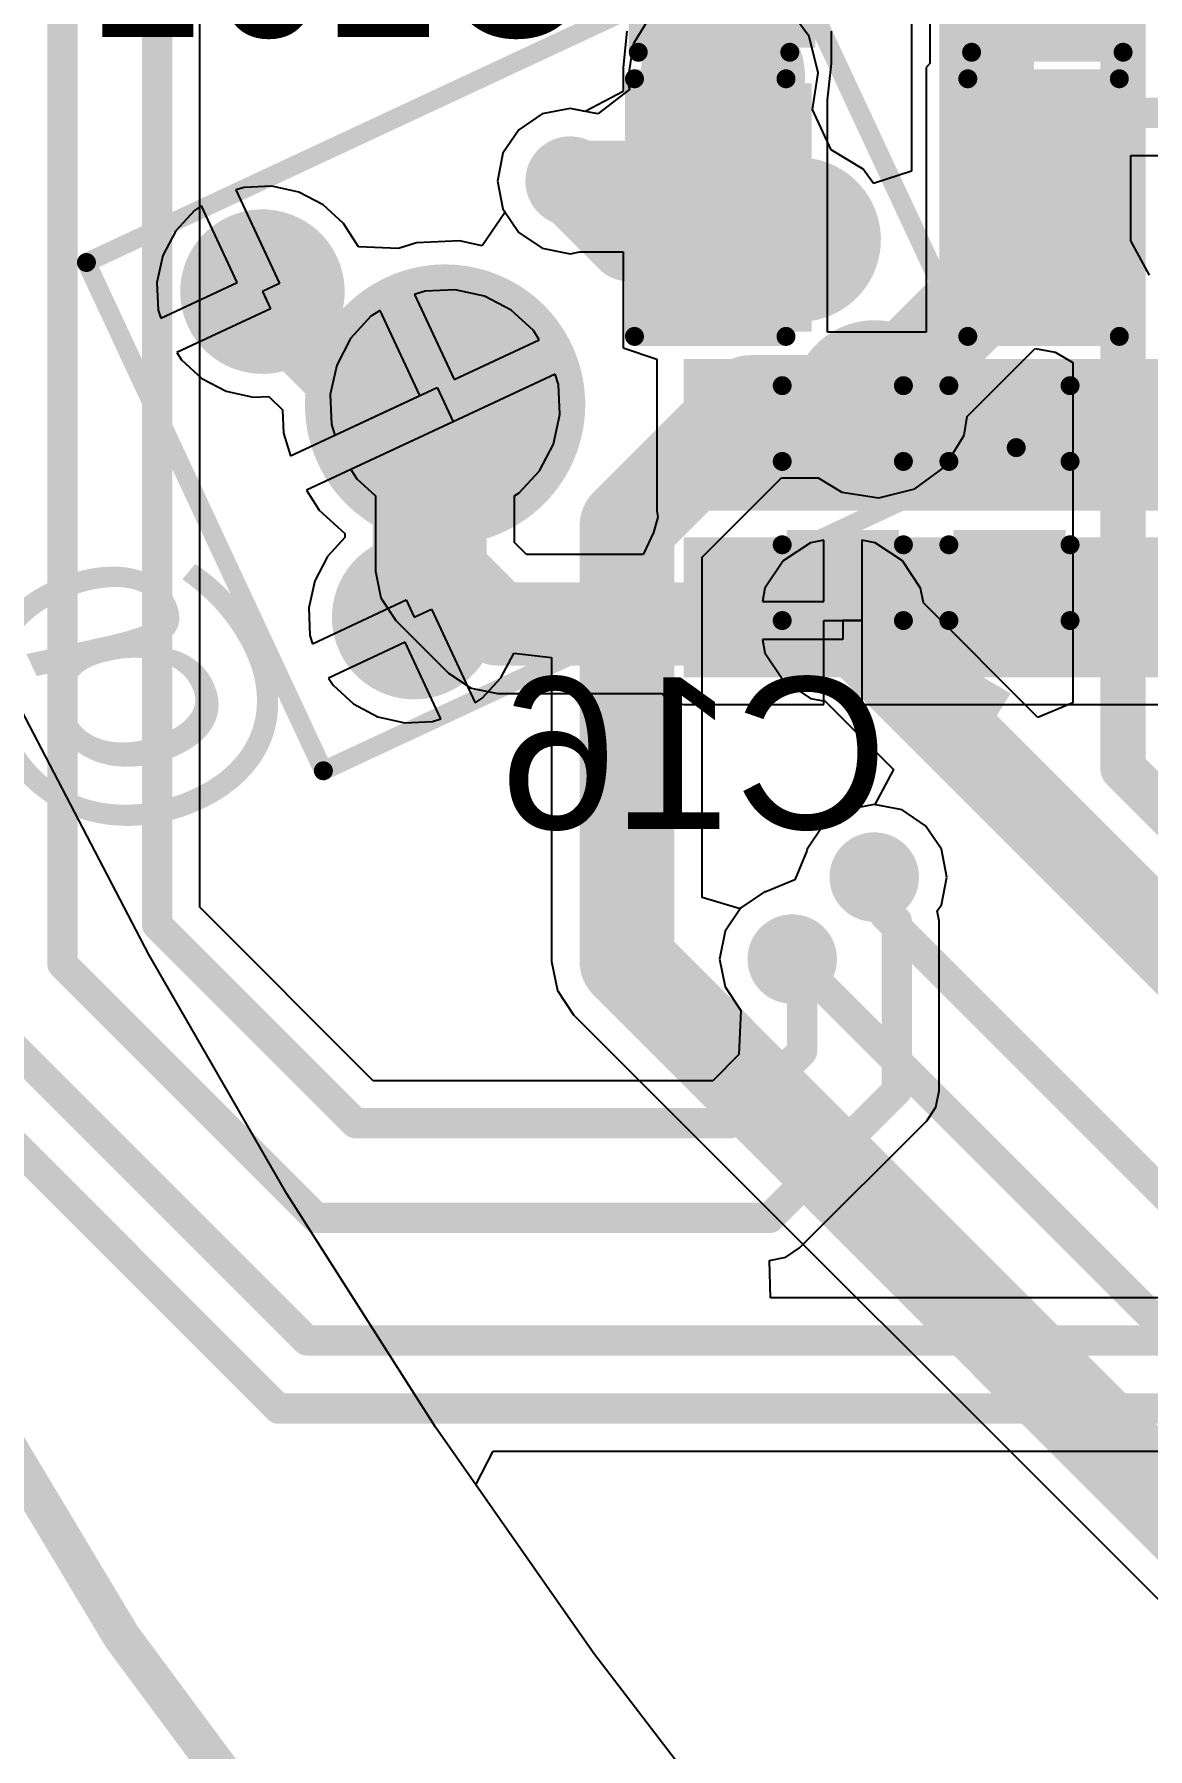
# Model space of a CAD drawing. Header units: millimetres. Extents: x -0.71 to 2.98, y -0.65 to 2.9.
# Drawn here: x -0.2945 to -0.0005, y 0.1132 to 0.5657 of the extents above; entities that cross this region are included whole.
import ezdxf

# ---------------------------------------------------------------- set-up
doc = ezdxf.new("R2010")
doc.units = ezdxf.units.MM
doc.header["$MEASUREMENT"] = 0
for name, color, linetype in [('BottomLayer', 5, 'Continuous'), ('BottomOverlay', 54, 'Continuous'), ('BottomPaste', 16, 'Continuous'), ('BottomSolder', 6, 'Continuous'), ('Mechanical2', 216, 'Continuous'), ('PadHoleLayer', 156, 'Continuous'), ('TopLayer', 1, 'Continuous'), ('TopOverlay', 2, 'Continuous'), ('TopPaste', 8, 'Continuous'), ('TopSolder', 216, 'Continuous'), ('ViaHoleLayer', 16, 'Continuous')]:
    doc.layers.add(name, color=color, linetype=linetype)
doc.styles.add('Arial', font='', dxfattribs={"height": 0.2})
doc.styles.get('Arial').set_extended_font_data('Arial')

# ---------------------------------------------------------------- blocks, each defined once
blk = doc.blocks.new('SPM0687LR5H_1_184')
at = {"layer": 'BottomSolder'}
h = blk.add_hatch(color=6, dxfattribs=at)
edge = h.paths.add_edge_path()
edge.add_arc((0, -0.0359448), 0.004, 0, 360)
at = {"layer": 'PadHoleLayer'}
h = blk.add_hatch(color=156, dxfattribs=at)
edge = h.paths.add_edge_path()
edge.add_arc((0, -0.0359448), 0.0201771, 0, 360)
at = {"layer": 'TopLayer'}
h = blk.add_hatch(color=1, dxfattribs=at)
edge = h.paths.add_edge_path()
edge.add_arc((-0.0474016, 0.0670473), 0.0177165, 0, 360)
h = blk.add_hatch(color=1, dxfattribs=at)
edge = h.paths.add_edge_path()
edge.add_arc((0, 0.0670473), 0.0177165, 0, 360)
h = blk.add_hatch(color=1, dxfattribs=at)
edge = h.paths.add_edge_path()
edge.add_arc((0.0474016, 0.0670473), 0.0177165, 0, 360)
h = blk.add_hatch(color=1, dxfattribs=at)
edge = h.paths.add_edge_path()
edge.add_arc((0, -0.0359448), 0.0329921, 0, 360)
h = blk.add_hatch(color=1, dxfattribs=at)
edge = h.paths.add_edge_path()
edge.add_arc((-0.0474016, -0.0670472), 0.0177165, 0, 360)
h = blk.add_hatch(color=1, dxfattribs=at)
edge = h.paths.add_edge_path()
edge.add_arc((0.0474016, -0.0670472), 0.0177165, 0, 360)
at = {"layer": 'TopPaste'}
h = blk.add_hatch(color=8, dxfattribs=at)
edge = h.paths.add_edge_path()
edge.add_arc((-0.0474016, 0.0670473), 0.0177165, 0, 360)
h = blk.add_hatch(color=8, dxfattribs=at)
edge = h.paths.add_edge_path()
edge.add_arc((0, 0.0670473), 0.0177165, 0, 360)
h = blk.add_hatch(color=8, dxfattribs=at)
edge = h.paths.add_edge_path()
edge.add_arc((0.0474016, 0.0670473), 0.0177165, 0, 360)
h = blk.add_hatch(color=8, dxfattribs=at)
edge = h.paths.add_edge_path()
edge.add_arc((-0.0474016, -0.0670472), 0.0177165, 0, 360)
h = blk.add_hatch(color=8, dxfattribs=at)
edge = h.paths.add_edge_path()
edge.add_arc((0.0474016, -0.0670472), 0.0177165, 0, 360)
at = {"layer": 'TopSolder'}
h = blk.add_hatch(color=216, dxfattribs=at)
edge = h.paths.add_edge_path()
edge.add_arc((-0.0474016, 0.0670473), 0.0217165, 0, 360)
h = blk.add_hatch(color=216, dxfattribs=at)
edge = h.paths.add_edge_path()
edge.add_arc((0, 0.0670473), 0.0217165, 0, 360)
h = blk.add_hatch(color=216, dxfattribs=at)
edge = h.paths.add_edge_path()
edge.add_arc((0.0474016, 0.0670473), 0.0217165, 0, 360)
h = blk.add_hatch(color=216, dxfattribs=at)
edge = h.paths.add_edge_path()
edge.add_arc((0, -0.0359448), 0.0369921, 0, 360)
h = blk.add_hatch(color=216, dxfattribs=at)
edge = h.paths.add_edge_path()
edge.add_arc((-0.0474016, -0.0670472), 0.0217165, 0, 360)
h = blk.add_hatch(color=216, dxfattribs=at)
edge = h.paths.add_edge_path()
edge.add_arc((0.0474016, -0.0670472), 0.0217165, 0, 360)
at = {"layer": 'TopOverlay', "const_width": 0.005}
for points in [[(-0.0740157, 0.0959134), (0.0740157, 0.0959133)], [(-0.0740157, -0.1059134), (-0.0740157, 0.0959134)], [(0.0740156, -0.1059134), (0.0740157, 0.0959133)], [(-0.08, 0.07), (-0.085, 0.075)], [(-0.0849999, 0.065), (-0.085, 0.075)], [(-0.0849999, 0.065), (-0.08, 0.07)], [(-0.0740157, -0.1059134), (0.0740156, -0.1059134)]]:
    blk.add_lwpolyline(points, dxfattribs=at)
at = {"layer": 'TopOverlay', "const_width": 0.0025}
for points in [[(-0.0752657, 0.0959134, 1), (-0.0727657, 0.0959134, 1)], [(-0.0752657, 0.0959134, 1), (-0.0727657, 0.0959134, 1)], [(0.0727657, 0.0959133, 1), (0.0752657, 0.0959133, 1)], [(0.0727657, 0.0959133, 1), (0.0752657, 0.0959133, 1)], [(-0.08625, 0.075, 1), (-0.08375, 0.075, 1)], [(-0.08625, 0.075, 1), (-0.08375, 0.075, 1)], [(-0.08125, 0.07, 1), (-0.07875, 0.07, 1)], [(-0.08125, 0.07, 1), (-0.07875, 0.07, 1)], [(-0.0862499, 0.065, 1), (-0.0837499, 0.065, 1)], [(-0.0862499, 0.065, 1), (-0.0837499, 0.065, 1)], [(-0.0752657, -0.1059134, 1), (-0.0727657, -0.1059134, 1)], [(-0.0752657, -0.1059134, 1), (-0.0727657, -0.1059134, 1)], [(0.0727656, -0.1059134, 1), (0.0752656, -0.1059134, 1)], [(0.0727656, -0.1059134, 1), (0.0752656, -0.1059134, 1)]]:
    blk.add_lwpolyline(points, format="xyb", close=True, dxfattribs=at)
blk = doc.blocks.new('CAP_0805_B_201')
at = {"layer": 'BottomLayer'}
for points in [[(-0.06, 0.03), (-0.02, 0.03), (-0.02, -0.03), (-0.06, -0.03)], [(0.02, 0.03), (0.06, 0.03), (0.06, -0.03), (0.02, -0.03)]]:
    blk.add_hatch(color=5, dxfattribs=at).paths.add_polyline_path(points)
at = {"layer": 'BottomPaste'}
for points in [[(-0.06, 0.03), (-0.02, 0.03), (-0.02, -0.03), (-0.06, -0.03)], [(0.02, 0.03), (0.06, 0.03), (0.06, -0.03), (0.02, -0.03)]]:
    blk.add_hatch(color=16, dxfattribs=at).paths.add_polyline_path(points)
at = {"layer": 'BottomSolder'}
for points in [[(-0.0627559, 0.0327559), (-0.0172441, 0.0327559), (-0.0172441, -0.0327559), (-0.0627559, -0.0327559)], [(0.0172441, 0.0327559), (0.0627559, 0.0327559), (0.0627559, -0.0327559), (0.0172441, -0.0327559)]]:
    blk.add_hatch(color=6, dxfattribs=at).paths.add_polyline_path(points)
at = {"layer": 'BottomOverlay', "const_width": 0.005}
for points in [[(-0.064, 0.034), (-0.064, -0.034)], [(-0.024, 0.034), (-0.064, 0.034)], [(0.064, 0.034), (0.024, 0.034)], [(0.064, 0.034), (0.064, -0.034)], [(-0.024, -0.034), (-0.064, -0.034)], [(0.064, -0.034), (0.024, -0.034)]]:
    blk.add_lwpolyline(points, dxfattribs=at)
at = {"layer": 'BottomOverlay', "const_width": 0.0025}
for points in [[(-0.06525, 0.034, 1), (-0.06275, 0.034, 1)], [(-0.06525, 0.034, 1), (-0.06275, 0.034, 1)], [(-0.02525, 0.034, 1), (-0.02275, 0.034, 1)], [(0.02275, 0.034, 1), (0.02525, 0.034, 1)], [(0.06275, 0.034, 1), (0.06525, 0.034, 1)], [(0.06275, 0.034, 1), (0.06525, 0.034, 1)], [(-0.06525, -0.034, 1), (-0.06275, -0.034, 1)], [(-0.06525, -0.034, 1), (-0.06275, -0.034, 1)], [(-0.02525, -0.034, 1), (-0.02275, -0.034, 1)], [(0.02275, -0.034, 1), (0.02525, -0.034, 1)], [(0.06275, -0.034, 1), (0.06525, -0.034, 1)], [(0.06275, -0.034, 1), (0.06525, -0.034, 1)]]:
    blk.add_lwpolyline(points, format="xyb", close=True, dxfattribs=at)
blk = doc.blocks.new('CAP_0805_B_202')
at = {"layer": 'BottomLayer'}
for points in [[(-0.06, 0.03), (-0.02, 0.03), (-0.02, -0.03), (-0.06, -0.03)], [(0.02, 0.03), (0.06, 0.03), (0.06, -0.03), (0.02, -0.03)]]:
    blk.add_hatch(color=5, dxfattribs=at).paths.add_polyline_path(points)
at = {"layer": 'BottomPaste'}
for points in [[(-0.06, 0.03), (-0.02, 0.03), (-0.02, -0.03), (-0.06, -0.03)], [(0.02, 0.03), (0.06, 0.03), (0.06, -0.03), (0.02, -0.03)]]:
    blk.add_hatch(color=16, dxfattribs=at).paths.add_polyline_path(points)
at = {"layer": 'BottomSolder'}
for points in [[(-0.0627559, 0.0327559), (-0.0172441, 0.0327559), (-0.0172441, -0.0327559), (-0.0627559, -0.0327559)], [(0.0172441, 0.0327559), (0.0627559, 0.0327559), (0.0627559, -0.0327559), (0.0172441, -0.0327559)]]:
    blk.add_hatch(color=6, dxfattribs=at).paths.add_polyline_path(points)
at = {"layer": 'BottomOverlay', "const_width": 0.005}
for points in [[(-0.064, 0.034), (-0.064, -0.034)], [(-0.024, 0.034), (-0.064, 0.034)], [(0.064, 0.034), (0.024, 0.034)], [(0.064, 0.034), (0.064, -0.034)], [(-0.024, -0.034), (-0.064, -0.034)], [(0.064, -0.034), (0.024, -0.034)]]:
    blk.add_lwpolyline(points, dxfattribs=at)
at = {"layer": 'BottomOverlay', "const_width": 0.0025}
for points in [[(-0.06525, 0.034, 1), (-0.06275, 0.034, 1)], [(-0.06525, 0.034, 1), (-0.06275, 0.034, 1)], [(-0.02525, 0.034, 1), (-0.02275, 0.034, 1)], [(0.02275, 0.034, 1), (0.02525, 0.034, 1)], [(0.06275, 0.034, 1), (0.06525, 0.034, 1)], [(0.06275, 0.034, 1), (0.06525, 0.034, 1)], [(-0.06525, -0.034, 1), (-0.06275, -0.034, 1)], [(-0.06525, -0.034, 1), (-0.06275, -0.034, 1)], [(-0.02525, -0.034, 1), (-0.02275, -0.034, 1)], [(0.02275, -0.034, 1), (0.02525, -0.034, 1)], [(0.06275, -0.034, 1), (0.06525, -0.034, 1)], [(0.06275, -0.034, 1), (0.06525, -0.034, 1)]]:
    blk.add_lwpolyline(points, format="xyb", close=True, dxfattribs=at)
blk = doc.blocks.new('CAP_0402_B_331')
at = {"layer": 'BottomLayer'}
for points in [[(-0.009500000000000001, 0.0125), (-0.009499999999999998, -0.0125), (-0.0275, -0.0125), (-0.0275, 0.0125)], [(0.0275, 0.0125), (0.0275, -0.0125), (0.009500000000000001, -0.0125), (0.009499999999999998, 0.0125)]]:
    blk.add_hatch(color=5, dxfattribs=at).paths.add_polyline_path(points)
at = {"layer": 'BottomPaste'}
for points in [[(-0.009500000000000001, 0.0125), (-0.009499999999999998, -0.0125), (-0.0275, -0.0125), (-0.0275, 0.0125)], [(0.0275, 0.0125), (0.0275, -0.0125), (0.009500000000000001, -0.0125), (0.009499999999999998, 0.0125)]]:
    blk.add_hatch(color=16, dxfattribs=at).paths.add_polyline_path(points)
at = {"layer": 'BottomSolder'}
for points in [[(-0.007137800000000001, 0.0148622), (-0.007137799999999999, -0.0148622), (-0.0298622, -0.0148622), (-0.0298622, 0.0148622)], [(0.0298622, 0.0148622), (0.0298622, -0.0148622), (0.007137800000000001, -0.0148622), (0.007137799999999999, 0.0148622)]]:
    blk.add_hatch(color=6, dxfattribs=at).paths.add_polyline_path(points)
at = {"layer": 'BottomOverlay', "const_width": 0.005}
for points in [[(-0.031, -0.016), (-0.031, 0.016)], [(-0.011, 0.016), (-0.031, 0.016)], [(0.031, 0.016), (0.011, 0.016)], [(0.031, -0.016), (0.031, 0.016)], [(-0.011, -0.016), (-0.031, -0.016)], [(0.031, -0.016), (0.011, -0.016)]]:
    blk.add_lwpolyline(points, dxfattribs=at)
at = {"layer": 'BottomOverlay', "const_width": 0.0025}
for points in [[(-0.03225, 0.016, 1), (-0.02975, 0.016, 1)], [(-0.03225, 0.016, 1), (-0.02975, 0.016, 1)], [(-0.01225, 0.016, 1), (-0.00975, 0.016, 1)], [(0.00975, 0.016, 1), (0.01225, 0.016, 1)], [(0.02975, 0.016, 1), (0.03225, 0.016, 1)], [(0.02975, 0.016, 1), (0.03225, 0.016, 1)], [(-0.03225, -0.016, 1), (-0.02975, -0.016, 1)], [(-0.03225, -0.016, 1), (-0.02975, -0.016, 1)], [(-0.01225, -0.016, 1), (-0.00975, -0.016, 1)], [(0.00975, -0.016, 1), (0.01225, -0.016, 1)], [(0.02975, -0.016, 1), (0.03225, -0.016, 1)], [(0.02975, -0.016, 1), (0.03225, -0.016, 1)]]:
    blk.add_lwpolyline(points, format="xyb", close=True, dxfattribs=at)
blk = doc.blocks.new('C___0402_B_336')
at = {"layer": 'BottomLayer'}
for points in [[(-0.009500000000000001, 0.0125), (-0.009499999999999998, -0.0125), (-0.0275, -0.0125), (-0.0275, 0.0125)], [(0.0275, 0.0125), (0.0275, -0.0125), (0.009500000000000001, -0.0125), (0.009499999999999998, 0.0125)]]:
    blk.add_hatch(color=5, dxfattribs=at).paths.add_polyline_path(points)
at = {"layer": 'BottomPaste'}
for points in [[(-0.009500000000000001, 0.0125), (-0.009499999999999998, -0.0125), (-0.0275, -0.0125), (-0.0275, 0.0125)], [(0.0275, 0.0125), (0.0275, -0.0125), (0.009500000000000001, -0.0125), (0.009499999999999998, 0.0125)]]:
    blk.add_hatch(color=16, dxfattribs=at).paths.add_polyline_path(points)
at = {"layer": 'BottomSolder'}
for points in [[(-0.007137800000000001, 0.0148622), (-0.007137799999999999, -0.0148622), (-0.0298622, -0.0148622), (-0.0298622, 0.0148622)], [(0.0298622, 0.0148622), (0.0298622, -0.0148622), (0.007137800000000001, -0.0148622), (0.007137799999999999, 0.0148622)]]:
    blk.add_hatch(color=6, dxfattribs=at).paths.add_polyline_path(points)
at = {"layer": 'BottomOverlay', "const_width": 0.005}
for points in [[(-0.011, 0.016), (-0.031, 0.016)], [(-0.031, -0.016), (-0.031, 0.016)], [(0.031, 0.016), (0.011, 0.016)], [(0.031, -0.016), (0.031, 0.016)], [(-0.011, -0.016), (-0.031, -0.016)], [(0.031, -0.016), (0.011, -0.016)]]:
    blk.add_lwpolyline(points, dxfattribs=at)
at = {"layer": 'BottomOverlay', "const_width": 0.0025}
for points in [[(-0.03225, 0.016, 1), (-0.02975, 0.016, 1)], [(-0.03225, 0.016, 1), (-0.02975, 0.016, 1)], [(-0.01225, 0.016, 1), (-0.00975, 0.016, 1)], [(0.00975, 0.016, 1), (0.01225, 0.016, 1)], [(0.02975, 0.016, 1), (0.03225, 0.016, 1)], [(0.02975, 0.016, 1), (0.03225, 0.016, 1)], [(-0.03225, -0.016, 1), (-0.02975, -0.016, 1)], [(-0.03225, -0.016, 1), (-0.02975, -0.016, 1)], [(-0.01225, -0.016, 1), (-0.00975, -0.016, 1)], [(0.00975, -0.016, 1), (0.01225, -0.016, 1)], [(0.02975, -0.016, 1), (0.03225, -0.016, 1)], [(0.02975, -0.016, 1), (0.03225, -0.016, 1)]]:
    blk.add_lwpolyline(points, format="xyb", close=True, dxfattribs=at)

msp = doc.modelspace()

# ---------------------------------------------------------------- hatches: boundary and pattern name
at = {"layer": 'BottomLayer'}
h = msp.add_hatch(color=5, dxfattribs=at)
edge = h.paths.add_edge_path()
edge.add_arc((-0.153, 0.527), 0.011811, 0, 360)
for points in [[(-0.123, 0.44), (0.128, 0.44), (0.128, 0.48), (-0.123, 0.48)], [(-0.123, 0.396), (0.221, 0.396), (0.221, 0.433), (-0.123, 0.433)]]:
    msp.add_hatch(color=5, dxfattribs=at).paths.add_polyline_path(points)
h = msp.add_hatch(color=5, dxfattribs=at)
edge = h.paths.add_edge_path()
edge.add_arc((-0.105434, 0.468566), 0.011811, 0, 360)
h = msp.add_hatch(color=5, dxfattribs=at)
edge = h.paths.add_edge_path()
edge.add_arc((-0.081, 0.411), 0.011811, 0, 360)
h = msp.add_hatch(color=5, dxfattribs=at)
edge = h.paths.add_edge_path()
edge.add_arc((-0.0727068, 0.3432932), 0.011811, 0, 360)
h = msp.add_hatch(color=5, dxfattribs=at)
edge = h.paths.add_edge_path()
edge.add_arc((-0.0943598, 0.3216402), 0.011811, 0, 360)
at = {"layer": 'BottomSolder'}
h = msp.add_hatch(color=6, dxfattribs=at)
edge = h.paths.add_edge_path()
edge.add_arc((-0.153, 0.527), 0.0079055, 0, 360)
h = msp.add_hatch(color=6, dxfattribs=at)
edge = h.paths.add_edge_path()
edge.add_arc((-0.105434, 0.468566), 0.0079055, 0, 360)
h = msp.add_hatch(color=6, dxfattribs=at)
edge = h.paths.add_edge_path()
edge.add_arc((-0.081, 0.411), 0.0079055, 0, 360)
h = msp.add_hatch(color=6, dxfattribs=at)
edge = h.paths.add_edge_path()
edge.add_arc((-0.0727068, 0.3432932), 0.0079055, 0, 360)
h = msp.add_hatch(color=6, dxfattribs=at)
edge = h.paths.add_edge_path()
edge.add_arc((-0.0943598, 0.3216402), 0.0079055, 0, 360)
at = {"layer": 'TopLayer'}
h = msp.add_hatch(color=1, dxfattribs=at)
edge = h.paths.add_edge_path()
edge.add_arc((-0.153, 0.527), 0.011811, 0, 360)
h = msp.add_hatch(color=1, dxfattribs=at)
edge = h.paths.add_edge_path()
edge.add_arc((-0.105434, 0.468566), 0.011811, 0, 360)
h = msp.add_hatch(color=1, dxfattribs=at)
edge = h.paths.add_edge_path()
edge.add_arc((-0.081, 0.411), 0.011811, 0, 360)
h = msp.add_hatch(color=1, dxfattribs=at)
edge = h.paths.add_edge_path()
edge.add_arc((-0.0727068, 0.3432932), 0.011811, 0, 360)
h = msp.add_hatch(color=1, dxfattribs=at)
edge = h.paths.add_edge_path()
edge.add_arc((-0.0943598, 0.3216402), 0.011811, 0, 360)
at = {"layer": 'TopSolder'}
h = msp.add_hatch(color=216, dxfattribs=at)
edge = h.paths.add_edge_path()
edge.add_arc((-0.153, 0.527), 0.0079055, 0, 360)
h = msp.add_hatch(color=216, dxfattribs=at)
edge = h.paths.add_edge_path()
edge.add_arc((-0.105434, 0.468566), 0.0079055, 0, 360)
h = msp.add_hatch(color=216, dxfattribs=at)
edge = h.paths.add_edge_path()
edge.add_arc((-0.081, 0.411), 0.0079055, 0, 360)
h = msp.add_hatch(color=216, dxfattribs=at)
edge = h.paths.add_edge_path()
edge.add_arc((-0.0727068, 0.3432932), 0.0079055, 0, 360)
h = msp.add_hatch(color=216, dxfattribs=at)
edge = h.paths.add_edge_path()
edge.add_arc((-0.0943598, 0.3216402), 0.0079055, 0, 360)
at = {"layer": 'ViaHoleLayer'}
h = msp.add_hatch(color=16, dxfattribs=at)
edge = h.paths.add_edge_path()
edge.add_arc((-0.153, 0.527), 0.0059055, 0, 360)
h = msp.add_hatch(color=16, dxfattribs=at)
edge = h.paths.add_edge_path()
edge.add_arc((-0.105434, 0.468566), 0.0059055, 0, 360)
h = msp.add_hatch(color=16, dxfattribs=at)
edge = h.paths.add_edge_path()
edge.add_arc((-0.081, 0.411), 0.0059055, 0, 360)
h = msp.add_hatch(color=16, dxfattribs=at)
edge = h.paths.add_edge_path()
edge.add_arc((-0.0727068, 0.3432932), 0.0059055, 0, 360)
h = msp.add_hatch(color=16, dxfattribs=at)
edge = h.paths.add_edge_path()
edge.add_arc((-0.0943598, 0.3216402), 0.0059055, 0, 360)

# ---------------------------------------------------------------- linework, layer by layer
at = {"layer": 'BottomLayer'}
for p, q in [((-0.2507844, 0.3353156), (-0.2507844, 0.6693545)), ((-0.058, 0.632), (-0.058, 0.5580001)), ((-0.138, 0.5665855), (-0.1390001, 0.557)), ((-0.0839999, 0.558), (-0.084, 0.5665858)), ((-0.1390001, 0.557), (-0.1390001, 0.5506191)), ((-0.085, 0.5484145), (-0.0839999, 0.558)), ((-0.058, 0.5580001), (-0.0590001, 0.557)), ((-0.0590001, 0.557), (-0.059, 0.557)), ((-0.059, 0.557), (-0.059, 0.4871371)), ((-0.1390001, 0.5506191), (-0.1490001, 0.5453838)), ((-0.085, 0.4871371), (-0.085, 0.5484145)), ((-0.1603397, 0.5447195), (-0.166562, 0.540562)), ((-0.153, 0.5461795), (-0.1603397, 0.5447195)), ((-0.1490001, 0.5453838), (-0.153, 0.5461795)), ((-0.166562, 0.540562), (-0.1707195, 0.5343397)), ((-0.1707195, 0.5343397), (-0.1721795, 0.527)), ((-0.005, 0.5111893), (-0.005, 0.5337845)), ((-0.005, 0.5337845), (0.0305681, 0.5337845)), ((-0.1721795, 0.527), (-0.1707195, 0.5196603)), ((-0.1707195, 0.5196603), (-0.166562, 0.513438)), ((-0.166562, 0.513438), (-0.1603397, 0.5092805)), ((-0.1603397, 0.5092805), (-0.153, 0.5078205)), ((-0.153, 0.5078205), (-0.150403, 0.5083371)), ((-0.150403, 0.5083371), (-0.139, 0.5083371)), ((-0.139, 0.5083371), (-0.139, 0.483)), ((1e-07, 0.5021371), (-0.005, 0.5111893)), ((-0.1912855, 0.4979752), (-0.1940538, 0.4971023)), ((-0.1833472, 0.4983218), (-0.1912855, 0.4979752)), ((-0.1755898, 0.496602), (-0.1833472, 0.4983218)), ((-0.1940538, 0.4971023), (-0.1835817, 0.4746447)), ((-0.1685419, 0.4929331), (-0.1755898, 0.496602)), ((-0.205565, 0.4913166), (-0.2109331, 0.4854583)), ((-0.2031169, 0.4928762), (-0.205565, 0.4913166)), ((-0.1926447, 0.4704185), (-0.2031169, 0.4928762)), ((-0.1626836, 0.487565), (-0.1685419, 0.4929331)), ((-0.2109331, 0.4854583), (-0.214602, 0.4784104)), ((-0.1835817, 0.4746447), (-0.161124, 0.4851169)), ((-0.161124, 0.4851169), (-0.1626836, 0.487565)), ((-0.059, 0.4871371), (-0.085, 0.4871371)), ((-0.139, 0.483), (-0.1301371, 0.4799999)), ((-0.1301371, 0.4799999), (-0.1301371, 0.44)), ((-0.214602, 0.4784104), (-0.2163218, 0.470653)), ((-0.1568979, 0.4760538), (-0.183887, 0.4634686)), ((-0.156025, 0.4732855), (-0.1568979, 0.4760538)), ((-0.2163218, 0.470653), (-0.2159752, 0.4627147)), ((-0.1556784, 0.4653472), (-0.156025, 0.4732855)), ((-0.2151023, 0.4599464), (-0.1926447, 0.4704185)), ((-0.2159752, 0.4627147), (-0.2151023, 0.4599464)), ((-0.183887, 0.4634686), (-0.2108762, 0.4508833)), ((-0.1573982, 0.4575898), (-0.1556784, 0.4653472)), ((-0.1610671, 0.4505419), (-0.1573982, 0.4575898)), ((-0.2108762, 0.4508833), (-0.2093166, 0.4484352)), ((-0.2093166, 0.4484352), (-0.2043526, 0.4438866)), ((-0.1664352, 0.4446836), (-0.1610671, 0.4505419)), ((-0.2043526, 0.4438866), (-0.2043526, 0.424)), ((-0.1676474, 0.4439114), (-0.1664352, 0.4446836)), ((-0.1676474, 0.4316018), (-0.1676474, 0.4439114)), ((-0.1301371, 0.44), (-0.1298044, 0.4383274)), ((-0.1298044, 0.4383274), (-0.1310007, 0.4342412)), ((-0.1645107, 0.4284652), (-0.1676474, 0.4316018)), ((-0.1310007, 0.4342412), (-0.1336847, 0.4284652)), ((-0.1336847, 0.4284652), (-0.1645107, 0.4284652)), ((-0.2043526, 0.424), (-0.2029556, 0.4169767)), ((-0.2029556, 0.4169767), (-0.1989772, 0.4110228)), ((-0.1989772, 0.4110228), (-0.1850899, 0.3971354)), ((-0.086, 0.3888629), (-0.086, 0.411)), ((-0.086, 0.411), (-0.076, 0.411)), ((-0.076, 0.411), (-0.076, 0.3888629)), ((-0.1850899, 0.3971354), (-0.1791358, 0.393157)), ((-0.1791358, 0.393157), (-0.1721126, 0.39176)), ((-0.1721126, 0.39176), (-0.1285857, 0.39176)), ((-0.1285857, 0.39176), (-0.1280467, 0.3909533)), ((-0.1280467, 0.3909533), (-0.1257312, 0.3894062)), ((-0.1257312, 0.3894062), (-0.123, 0.3888629)), ((-0.123, 0.3888629), (-0.086, 0.3888629)), ((-0.076, 0.3888629), (0.1903582, 0.3888629)), ((-0.0727068, 0.3624727), (-0.0800465, 0.3610127)), ((-0.0653671, 0.3610127), (-0.0727068, 0.3624727)), ((-0.0800465, 0.3610127), (-0.0862688, 0.3568552)), ((-0.0591448, 0.3568552), (-0.0653671, 0.3610127)), ((-0.0862688, 0.3568552), (-0.0904263, 0.3506329)), ((-0.0549873, 0.3506329), (-0.0591448, 0.3568552)), ((-0.0905028, 0.3502484), (-0.0936418, 0.3425752)), ((-0.0904263, 0.3506329), (-0.0905028, 0.3502484)), ((-0.0535273, 0.3432932), (-0.0549873, 0.3506329)), ((-0.101315, 0.3394362), (-0.1016995, 0.3393597)), ((-0.0936418, 0.3425752), (-0.101315, 0.3394362)), ((-0.0549873, 0.3359535), (-0.0535273, 0.3432932)), ((-0.2050068, 0.2895379), (-0.2507844, 0.3353156)), ((-0.1079218, 0.3352022), (-0.1120793, 0.3289799)), ((-0.1016995, 0.3393597), (-0.1079218, 0.3352022)), ((-0.0560645, 0.3343413), (-0.0549873, 0.3359535)), ((-0.055546, 0.3317344), (-0.0560645, 0.3343413)), ((-0.055546, 0.2868832), (-0.055546, 0.3317344)), ((-0.1120793, 0.3289799), (-0.1135393, 0.3216402)), ((-0.1135393, 0.3216402), (-0.1120793, 0.3143005)), ((-0.1120793, 0.3143005), (-0.1079218, 0.3080783)), ((-0.1079218, 0.3080783), (-0.1084234, 0.2964378)), ((-0.1084234, 0.2964378), (-0.1153233, 0.2895379)), ((-0.1153233, 0.2895379), (-0.2050068, 0.2895379)), ((-0.0563997, 0.2825912), (-0.055546, 0.2868832)), ((-0.0588309, 0.2789526), (-0.0563997, 0.2825912)), ((-0.0923917, 0.2453918), (-0.0588312, 0.2789524)), ((-0.0588312, 0.2789524), (-0.0588309, 0.2789526)), ((-0.0960303, 0.2429606), (-0.0923917, 0.2453918)), ((-0.1003227, 0.2421064), (-0.1003222, 0.2421068)), ((-0.1000603, 0.2322156), (-0.1003227, 0.2421064)), ((-0.1003222, 0.2421068), (-0.0960303, 0.2429606)), ((0.0399996, 0.2322156), (-0.1000603, 0.2322156)), ((-0.1779213, 0.1829144), (-0.1733038, 0.1917846)), ((-0.1733038, 0.1917846), (0.0278986, 0.1917846)), ((-0.1467252, 0.1383618), (-0.1779213, 0.1829144)), ((-0.1023153, 0.0804857), (-0.1467252, 0.1383618))]:
    msp.add_line(p, q, dxfattribs=at)
for points, const_width in [([(-0.2869999, 0.3203146), (-0.2869999, 0.6843555)], 0.008), ([(-0.2619999, 0.3306699), (-0.2619999, 0.6740002)], 0.008), ([(-0.0132132, 0.5425), (-0.0107132, 0.545)], 0.008), ([(-0.0107132, 0.545), (0.0305686, 0.545)], 0.008), ([(-0.032, 0.53), (-0.0195, 0.5425)], 0.008), ([(-0.0195, 0.5425), (-0.0132132, 0.5425)], 0.008), ([(-0.153, 0.527), (-0.1526897, 0.5266897)], 0.022), ([(-0.1526897, 0.5266897), (-0.1186897, 0.5266897)], 0.022), ([(-0.1186897, 0.5266897), (-0.112, 0.52)], 0.022), ([(-0.032, 0.52), (-0.032, 0.53)], 0.008), ([(-0.186, 0.424), (-0.186, 0.468)], 0.022), ([(-0.186, 0.424), (-0.1721126, 0.4101126)], 0.022), ([(-0.1721126, 0.4101126), (-0.0811382, 0.4101126)], 0.022), ([(-0.0811382, 0.4101126), (-0.081, 0.4102508)], 0.022), ([(-0.081, 0.4102508), (0.0447508, 0.4102508)], 0.022), ([(-0.3399999, 0.3384557), (-0.2225443, 0.2210001)], 0.008), ([(-0.3579999, 0.3309999), (-0.2300001, 0.2030001)], 0.008), ([(-0.0667615, 0.2868832), (-0.0667615, 0.3317344)], 0.008), ([(-0.2619999, 0.3306699), (-0.2096524, 0.2783224)], 0.008), ([(-0.2869999, 0.3203146), (-0.2200077, 0.2533224)], 0.008), ([(-0.0943598, 0.3216402), (-0.0917615, 0.3190419)], 0.008), ([(-0.0917615, 0.2972385), (-0.0917615, 0.3190419)], 0.008), ([(-0.1106776, 0.2783224), (-0.0917615, 0.2972385)], 0.008), ([(-0.1003223, 0.2533224), (-0.0667615, 0.2868832)], 0.008), ([(-0.2096524, 0.2783224), (-0.1106776, 0.2783224)], 0.008), ([(-0.2200077, 0.2533224), (-0.1003223, 0.2533224)], 0.008), ([(-0.2225443, 0.2210001), (0.0400001, 0.2210001)], 0.008), ([(-0.2300001, 0.2030001), (0.0325443, 0.2030001)], 0.008)]:
    msp.add_lwpolyline(points, dxfattribs=dict(at, const_width=const_width))
for points, const_width in [([(-0.0127132, 0.545, 1), (-0.0087132, 0.545, 1)], 0.004), ([(-0.0127132, 0.545, 1), (-0.0087132, 0.545, 1)], 0.004), ([(-0.0215, 0.5425, 1), (-0.0175, 0.5425, 1)], 0.004), ([(-0.0215, 0.5425, 1), (-0.0175, 0.5425, 1)], 0.004), ([(-0.0152132, 0.5425, 1), (-0.0112132, 0.5425, 1)], 0.004), ([(-0.0152132, 0.5425, 1), (-0.0112132, 0.5425, 1)], 0.004), ([(-0.1585, 0.527, 1), (-0.1475, 0.527, 1)], 0.011), ([(-0.1581897, 0.5266897, 1), (-0.1471897, 0.5266897, 1)], 0.011), ([(-0.1581897, 0.5266897, 1), (-0.1471897, 0.5266897, 1)], 0.011), ([(-0.1241897, 0.5266897, 1), (-0.1131897, 0.5266897, 1)], 0.011), ([(-0.1241897, 0.5266897, 1), (-0.1131897, 0.5266897, 1)], 0.011), ([(-0.034, 0.53, 1), (-0.03, 0.53, 1)], 0.004), ([(-0.034, 0.53, 1), (-0.03, 0.53, 1)], 0.004), ([(-0.1175, 0.52, 1), (-0.1065, 0.52, 1)], 0.011), ([(-0.034, 0.52, 1), (-0.03, 0.52, 1)], 0.004), ([(-0.1915, 0.468, 1), (-0.1805, 0.468, 1)], 0.011), ([(-0.1915, 0.424, 1), (-0.1805, 0.424, 1)], 0.011), ([(-0.1915, 0.424, 1), (-0.1805, 0.424, 1)], 0.011), ([(-0.1776126, 0.4101126, 1), (-0.1666126, 0.4101126, 1)], 0.011), ([(-0.1776126, 0.4101126, 1), (-0.1666126, 0.4101126, 1)], 0.011), ([(-0.0866382, 0.4101126, 1), (-0.0756382, 0.4101126, 1)], 0.011), ([(-0.0866382, 0.4101126, 1), (-0.0756382, 0.4101126, 1)], 0.011), ([(-0.0865, 0.4102508, 1), (-0.0755, 0.4102508, 1)], 0.011), ([(-0.0865, 0.4102508, 1), (-0.0755, 0.4102508, 1)], 0.011), ([(-0.0687615, 0.3317344, 1), (-0.0647615, 0.3317344, 1)], 0.004), ([(-0.2639999, 0.3306699, 1), (-0.2599999, 0.3306699, 1)], 0.004), ([(-0.2639999, 0.3306699, 1), (-0.2599999, 0.3306699, 1)], 0.004), ([(-0.2889999, 0.3203146, 1), (-0.2849999, 0.3203146, 1)], 0.004), ([(-0.2889999, 0.3203146, 1), (-0.2849999, 0.3203146, 1)], 0.004), ([(-0.0963598, 0.3216402, 1), (-0.0923598, 0.3216402, 1)], 0.004), ([(-0.0937615, 0.3190419, 1), (-0.0897615, 0.3190419, 1)], 0.004), ([(-0.0937615, 0.3190419, 1), (-0.0897615, 0.3190419, 1)], 0.004), ([(-0.0937615, 0.2972385, 1), (-0.0897615, 0.2972385, 1)], 0.004), ([(-0.0937615, 0.2972385, 1), (-0.0897615, 0.2972385, 1)], 0.004), ([(-0.0687615, 0.2868832, 1), (-0.0647615, 0.2868832, 1)], 0.004), ([(-0.0687615, 0.2868832, 1), (-0.0647615, 0.2868832, 1)], 0.004), ([(-0.2116524, 0.2783224, 1), (-0.2076524, 0.2783224, 1)], 0.004), ([(-0.2116524, 0.2783224, 1), (-0.2076524, 0.2783224, 1)], 0.004), ([(-0.1126776, 0.2783224, 1), (-0.1086776, 0.2783224, 1)], 0.004), ([(-0.1126776, 0.2783224, 1), (-0.1086776, 0.2783224, 1)], 0.004), ([(-0.2220077, 0.2533224, 1), (-0.2180077, 0.2533224, 1)], 0.004), ([(-0.2220077, 0.2533224, 1), (-0.2180077, 0.2533224, 1)], 0.004), ([(-0.1023223, 0.2533224, 1), (-0.0983223, 0.2533224, 1)], 0.004), ([(-0.1023223, 0.2533224, 1), (-0.0983223, 0.2533224, 1)], 0.004), ([(-0.2245443, 0.2210001, 1), (-0.2205443, 0.2210001, 1)], 0.004), ([(-0.2245443, 0.2210001, 1), (-0.2205443, 0.2210001, 1)], 0.004), ([(-0.2320001, 0.2030001, 1), (-0.2280001, 0.2030001, 1)], 0.004), ([(-0.2320001, 0.2030001, 1), (-0.2280001, 0.2030001, 1)], 0.004)]:
    msp.add_lwpolyline(points, format="xyb", close=True, dxfattribs=dict(at, const_width=const_width))
at = {"layer": 'Mechanical2', "const_width": 0.01}
msp.add_lwpolyline([(2.9733456, 1.1270623, 1), (-0.5699614, 1.1270623, 1)], format="xyb", close=True, dxfattribs=at)
at = {"layer": 'TopLayer'}
for p, q in [((-0.062882, 0.8570513), (-0.062882, 0.529629)), ((-0.1312702, 0.5715122), (-0.1363712, 0.5631061)), ((-0.0898507, 0.5651372), (-0.0943375, 0.5712563)), ((-0.1363712, 0.5631061), (-0.137867, 0.5533877)), ((-0.0875136, 0.5555861), (-0.0898507, 0.5651372)), ((-0.137867, 0.5533877), (-0.1373263, 0.5511779)), ((-0.0890094, 0.5458678), (-0.0875136, 0.5555861)), ((-0.1373263, 0.5511779), (-0.1456604, 0.5447195)), ((-0.1603397, 0.5447195), (-0.166562, 0.540562)), ((-0.153, 0.5461795), (-0.1603397, 0.5447195)), ((-0.1456604, 0.5447195), (-0.153, 0.5461795)), ((-0.0840382, 0.5352073), (-0.0890094, 0.5458678)), ((-0.166562, 0.540562), (-0.1707195, 0.5343397)), ((-0.1707195, 0.5343397), (-0.1721795, 0.527)), ((-0.0756322, 0.5301063), (-0.0840382, 0.5352073)), ((-0.072882, 0.5263556), (-0.0756322, 0.5301063)), ((-0.062882, 0.529629), (-0.072882, 0.5263556)), ((-0.2390756, 0.5253471), (-0.241226, 0.5246691)), ((-0.2317847, 0.5256654), (-0.2390756, 0.5253471)), ((-0.2246598, 0.5240859), (-0.2317847, 0.5256654)), ((-0.1721795, 0.527), (-0.1707195, 0.5196603)), ((-0.2502891, 0.520443), (-0.2521908, 0.5192314)), ((-0.2408658, 0.5002346), (-0.2502891, 0.520443)), ((-0.241226, 0.5246691), (-0.2296896, 0.4999293)), ((-0.2181865, 0.5207161), (-0.2246598, 0.5240859)), ((-0.2128059, 0.5157857), (-0.2181865, 0.5207161)), ((-0.2521908, 0.5192314), (-0.2571211, 0.5138508)), ((-0.1701162, 0.5187574), (-0.1762005, 0.5098635)), ((-0.1707195, 0.5196603), (-0.1701162, 0.5187574)), ((-0.2571211, 0.5138508), (-0.260491, 0.5073775)), ((-0.2088847, 0.5096308), (-0.2128059, 0.5157857)), ((-0.260491, 0.5073775), (-0.2620705, 0.5002527)), ((-0.198267, 0.5092108), (-0.2088847, 0.5096308)), ((-0.19353, 0.5107044), (-0.198267, 0.5092108)), ((-0.1822207, 0.5111982), (-0.19353, 0.5107044)), ((-0.1762005, 0.5098635), (-0.1822207, 0.5111982)), ((-0.2620705, 0.5002527), (-0.2617522, 0.4929617)), ((-0.2610742, 0.4908113), (-0.2408658, 0.5002346)), ((-0.2296896, 0.4999293), (-0.2342211, 0.4978162)), ((-0.2342211, 0.4978162), (-0.2321081, 0.4932847)), ((-0.2321081, 0.4932847), (-0.256848, 0.4817482)), ((-0.2617522, 0.4929617), (-0.2610742, 0.4908113)), ((-0.256848, 0.4817482), (-0.2556365, 0.4798465)), ((-0.2556365, 0.4798465), (-0.2502559, 0.4749161)), ((-0.0481829, 0.4648904), (-0.0302547, 0.4828186)), ((-0.0302547, 0.4828186), (-0.0249456, 0.4818324)), ((-0.0249456, 0.4818324), (-0.0202547, 0.4791328)), ((-0.0202547, 0.4791328), (-0.0202547, 0.3892748)), ((-0.2502559, 0.4749161), (-0.2437826, 0.4715463)), ((-0.2437826, 0.4715463), (-0.2366577, 0.4699668)), ((-0.2268169, 0.4544838), (-0.1881132, 0.4725316)), ((-0.1881132, 0.4725316), (-0.183887, 0.4634686)), ((-0.2366577, 0.4699668), (-0.2325072, 0.470148)), ((-0.2325072, 0.470148), (-0.2289726, 0.4666134)), ((-0.2289726, 0.4666134), (-0.2287044, 0.4604702)), ((-0.183887, 0.4634686), (-0.2225907, 0.4454207)), ((-0.0489438, 0.4599468), (-0.0481829, 0.4648904)), ((-0.2287044, 0.4604702), (-0.2268169, 0.4544838)), ((-0.0540448, 0.4515407), (-0.0489438, 0.4599468)), ((-0.118118, 0.4277646), (-0.0971986, 0.448684)), ((-0.0971986, 0.448684), (-0.0875042, 0.448684)), ((-0.0875042, 0.448684), (-0.0812439, 0.4448851)), ((-0.0619744, 0.4457264), (-0.0540448, 0.4515407)), ((-0.2225907, 0.4454207), (-0.2192181, 0.4401268)), ((-0.0812439, 0.4448851), (-0.0715255, 0.4433893)), ((-0.0715255, 0.4433893), (-0.0619744, 0.4457264)), ((-0.2192181, 0.4401268), (-0.2125081, 0.4339782)), ((-0.2125081, 0.4328926), (-0.2170556, 0.4279299)), ((-0.2125081, 0.4339782), (-0.2125081, 0.4328926)), ((-0.0895102, 0.4315455), (-0.0967249, 0.4267249)), ((-0.086, 0.4322437), (-0.0895102, 0.4315455)), ((-0.086, 0.416), (-0.086, 0.4322437)), ((-0.0724898, 0.4315455), (-0.076, 0.4322437)), ((-0.076, 0.4322437), (-0.076, 0.411)), ((-0.0652751, 0.4267249), (-0.0724898, 0.4315455)), ((-0.2170556, 0.4279299), (-0.2204254, 0.4214566)), ((-0.118118, 0.337942), (-0.118118, 0.4277646)), ((-0.0967249, 0.4267249), (-0.1015455, 0.4195102)), ((-0.0604545, 0.4195102), (-0.0652751, 0.4267249)), ((-0.2204254, 0.4214566), (-0.2220049, 0.4143318)), ((-0.2210086, 0.4048903), (-0.1962685, 0.4164268)), ((-0.1962685, 0.4164268), (-0.1941555, 0.4118952)), ((-0.1015455, 0.4195102), (-0.1022437, 0.416)), ((-0.0596844, 0.4156388), (-0.0604545, 0.4195102)), ((-0.2220049, 0.4143318), (-0.2216866, 0.4070408)), ((-0.1941555, 0.4118952), (-0.1896239, 0.4140083)), ((-0.1896239, 0.4140083), (-0.1780875, 0.3892685)), ((-0.1022437, 0.416), (-0.086, 0.416)), ((-0.0294935, 0.3854479), (-0.0596844, 0.4156388)), ((-0.076, 0.411), (-0.081, 0.411)), ((-0.081, 0.411), (-0.081, 0.406)), ((-0.2216866, 0.4070408), (-0.2210086, 0.4048903)), ((-0.1965739, 0.4052506), (-0.2167824, 0.3958272)), ((-0.1871506, 0.3850423), (-0.1965739, 0.4052506)), ((-0.081, 0.406), (-0.1022437, 0.406)), ((-0.1022437, 0.406), (-0.1015455, 0.4024898)), ((-0.1712556, 0.3958605), (-0.1678858, 0.4023338)), ((-0.1678858, 0.4023338), (-0.167882, 0.4023509)), ((-0.167882, 0.4023509), (-0.157882, 0.4012557)), ((-0.157882, 0.4012557), (-0.157882, 0.321)), ((-0.1015455, 0.4024898), (-0.0967249, 0.3952751)), ((-0.2167824, 0.3958272), (-0.2155709, 0.3939256)), ((-0.2155709, 0.3939256), (-0.2101903, 0.3889952)), ((-0.176186, 0.3904799), (-0.1712556, 0.3958605)), ((-0.0967249, 0.3952751), (-0.0895102, 0.3904545)), ((-0.1780875, 0.3892685), (-0.176186, 0.3904799)), ((-0.0895102, 0.3904545), (-0.0856388, 0.3896844)), ((-0.0856388, 0.3896844), (-0.067609, 0.3716546)), ((-0.0202547, 0.3892748), (-0.0294935, 0.3854479)), ((-0.2642406, 0.3228241), (-0.2979257, 0.3875326)), ((-0.2101903, 0.3889952), (-0.203717, 0.3856254)), ((-0.203717, 0.3856254), (-0.1965922, 0.3840459)), ((-0.1893012, 0.3843642), (-0.1871506, 0.3850423)), ((-0.1965922, 0.3840459), (-0.1893012, 0.3843642)), ((-0.067609, 0.3716546), (-0.0725351, 0.3624386)), ((-0.0727068, 0.3624727), (-0.0800465, 0.3610127)), ((-0.0725351, 0.3624386), (-0.0727068, 0.3624727)), ((-0.0800465, 0.3610127), (-0.0862688, 0.3568552)), ((-0.0862688, 0.3568552), (-0.0904263, 0.3506329)), ((-0.0905028, 0.3502484), (-0.0936418, 0.3425752)), ((-0.0904263, 0.3506329), (-0.0905028, 0.3502484)), ((-0.101315, 0.3394362), (-0.1016995, 0.3393597)), ((-0.0936418, 0.3425752), (-0.101315, 0.3394362)), ((-0.108118, 0.3349086), (-0.118118, 0.337942)), ((-0.1079218, 0.3352022), (-0.108118, 0.3349086)), ((-0.1016995, 0.3393597), (-0.1079218, 0.3352022)), ((-0.227765, 0.2596464), (-0.2642406, 0.3228241)), ((-0.157882, 0.321), (-0.1563686, 0.3133915)), ((-0.1563686, 0.3133915), (-0.1520587, 0.3069413)), ((-0.1520587, 0.3069413), (0.0455798, 0.1093028)), ((-0.1885683, 0.19812), (-0.227765, 0.2596464)), ((-0.1467252, 0.1383618), (-0.1885683, 0.19812)), ((-0.1023153, 0.0804857), (-0.1467252, 0.1383618))]:
    msp.add_line(p, q, dxfattribs=at)
for points, const_width in [([(-0.007, 0.3720001), (-0.007, 1.166)], 0.012), ([(-0.043, 0.4981907), (-0.043, 0.975)], 0.025), ([(-0.1126901, 0.5544866), (-0.1126901, 0.6456901)], 0.022), ([(-0.153, 0.527), (-0.1375264, 0.5115264)], 0.022), ([(-0.1375264, 0.5115264), (-0.0926574, 0.5115264)], 0.022), ([(-0.234221, 0.497816), (-0.2342208, 0.497816)], 0.022), ([(-0.2342208, 0.497816), (-0.2044048, 0.468)], 0.022), ([(-0.0726247, 0.468566), (-0.043, 0.4981907)], 0.025), ([(-0.138, 0.436), (-0.105434, 0.468566)], 0.025), ([(-0.105434, 0.468566), (-0.0726247, 0.468566)], 0.025), ([(-0.2044048, 0.468), (-0.186, 0.468)], 0.022), ([(-0.1941555, 0.4598445), (-0.186, 0.468)], 0.022), ([(-0.0726247, 0.468566), (-0.0726246, 0.468566)], 0.022), ([(-0.1941555, 0.4118952), (-0.1941555, 0.4598445)], 0.022), ([(-0.138, 0.321), (-0.138, 0.436)], 0.025), ([(-0.0806897, 0.4106897), (0.2019377, 0.1280623)], 0.022), ([(-0.007, 0.3720001), (0.1830001, 0.182)], 0.012), ([(-0.0727068, 0.3432932), (-0.070036, 0.3406224)], 0.008), ([(-0.070036, 0.3333666), (-0.070036, 0.3406224)], 0.008), ([(-0.070036, 0.3333666), (0.1722098, 0.0911208)], 0.008), ([(-0.138, 0.321), (0.188, -0.005)], 0.025), ([(-0.0943598, 0.3216402), (-0.0936649, 0.3216402)], 0.008), ([(-0.0936649, 0.3216402), (0.1618545, 0.0661208)], 0.008)]:
    msp.add_lwpolyline(points, dxfattribs=dict(at, const_width=const_width))
for points, const_width in [([(-0.1181901, 0.5544866, 1), (-0.1071901, 0.5544866, 1)], 0.011), ([(-0.1585, 0.527, 1), (-0.1475, 0.527, 1)], 0.011), ([(-0.1430264, 0.5115264, 1), (-0.1320264, 0.5115264, 1)], 0.011), ([(-0.1430264, 0.5115264, 1), (-0.1320264, 0.5115264, 1)], 0.011), ([(-0.0981574, 0.5115264, 1), (-0.0871574, 0.5115264, 1)], 0.011), ([(-0.239721, 0.497816, 1), (-0.228721, 0.497816, 1)], 0.011), ([(-0.2397208, 0.497816, 1), (-0.2287208, 0.497816, 1)], 0.011), ([(-0.2397208, 0.497816, 1), (-0.2287208, 0.497816, 1)], 0.011), ([(-0.04925, 0.4981907, 1), (-0.03675, 0.4981907, 1)], 0.0125), ([(-0.04925, 0.4981907, 1), (-0.03675, 0.4981907, 1)], 0.0125), ([(-0.111684, 0.468566, 1), (-0.099184, 0.468566, 1)], 0.0125), ([(-0.111684, 0.468566, 1), (-0.099184, 0.468566, 1)], 0.0125), ([(-0.0788747, 0.468566, 1), (-0.0663747, 0.468566, 1)], 0.0125), ([(-0.0788747, 0.468566, 1), (-0.0663747, 0.468566, 1)], 0.0125), ([(-0.2099048, 0.468, 1), (-0.1989048, 0.468, 1)], 0.011), ([(-0.2099048, 0.468, 1), (-0.1989048, 0.468, 1)], 0.011), ([(-0.1915, 0.468, 1), (-0.1805, 0.468, 1)], 0.011), ([(-0.1915, 0.468, 1), (-0.1805, 0.468, 1)], 0.011), ([(-0.0781247, 0.468566, 1), (-0.0671247, 0.468566, 1)], 0.011), ([(-0.0781246, 0.468566, 1), (-0.0671246, 0.468566, 1)], 0.011), ([(-0.1996555, 0.4598445, 1), (-0.1886555, 0.4598445, 1)], 0.011), ([(-0.1996555, 0.4598445, 1), (-0.1886555, 0.4598445, 1)], 0.011), ([(-0.14425, 0.436, 1), (-0.13175, 0.436, 1)], 0.0125), ([(-0.14425, 0.436, 1), (-0.13175, 0.436, 1)], 0.0125), ([(-0.1996555, 0.4118952, 1), (-0.1886555, 0.4118952, 1)], 0.011), ([(-0.0861897, 0.4106897, 1), (-0.0751897, 0.4106897, 1)], 0.011), ([(-0.01, 0.3720001, 1), (-0.004, 0.3720001, 1)], 0.006), ([(-0.01, 0.3720001, 1), (-0.004, 0.3720001, 1)], 0.006), ([(-0.0747068, 0.3432932, 1), (-0.0707068, 0.3432932, 1)], 0.004), ([(-0.072036, 0.3406224, 1), (-0.068036, 0.3406224, 1)], 0.004), ([(-0.072036, 0.3406224, 1), (-0.068036, 0.3406224, 1)], 0.004), ([(-0.072036, 0.3333666, 1), (-0.068036, 0.3333666, 1)], 0.004), ([(-0.072036, 0.3333666, 1), (-0.068036, 0.3333666, 1)], 0.004), ([(-0.14425, 0.321, 1), (-0.13175, 0.321, 1)], 0.0125), ([(-0.14425, 0.321, 1), (-0.13175, 0.321, 1)], 0.0125), ([(-0.0963598, 0.3216402, 1), (-0.0923598, 0.3216402, 1)], 0.004), ([(-0.0956649, 0.3216402, 1), (-0.0916649, 0.3216402, 1)], 0.004), ([(-0.0956649, 0.3216402, 1), (-0.0916649, 0.3216402, 1)], 0.004)]:
    msp.add_lwpolyline(points, format="xyb", close=True, dxfattribs=dict(at, const_width=const_width))

# ---------------------------------------------------------------- block references
for name, p, rotation in [('CAP_0805_B_202', (-0.071, 0.595), 180), ('SPM0687LR5H_1_184', (-0.153423, 0.483191), 295), ('CAP_0805_B_201', (-0.072, 0.52), 180), ('C___0402_B_336', (-0.081, 0.442), 270), ('CAP_0402_B_331', (-0.037, 0.442), 270)]:
    msp.add_blockref(name, p, dxfattribs=dict(rotation=rotation))

# ---------------------------------------------------------------- texts
at = {"layer": 'BottomOverlay', "style": 'Arial', "text_generation_flag": 2}
for s, p in [('C101', (-0.1456871, 0.5650065)), ('C16', (-0.0690162, 0.3560065))]:
    msp.add_text(s, height=0.04, dxfattribs=at).set_placement(p)
at = {"layer": 'BottomOverlay', "style": 'Arial'}
msp.add_text('*', height=0.08, rotation=90, dxfattribs=at).set_placement((0.0026136, 0.3784891))
at = {"layer": 'TopOverlay', "style": 'Arial'}
msp.add_text('@', height=0.06, rotation=115, dxfattribs=at).set_placement((-0.2281649, 0.3642513))

doc.saveas('drawing.dxf')
